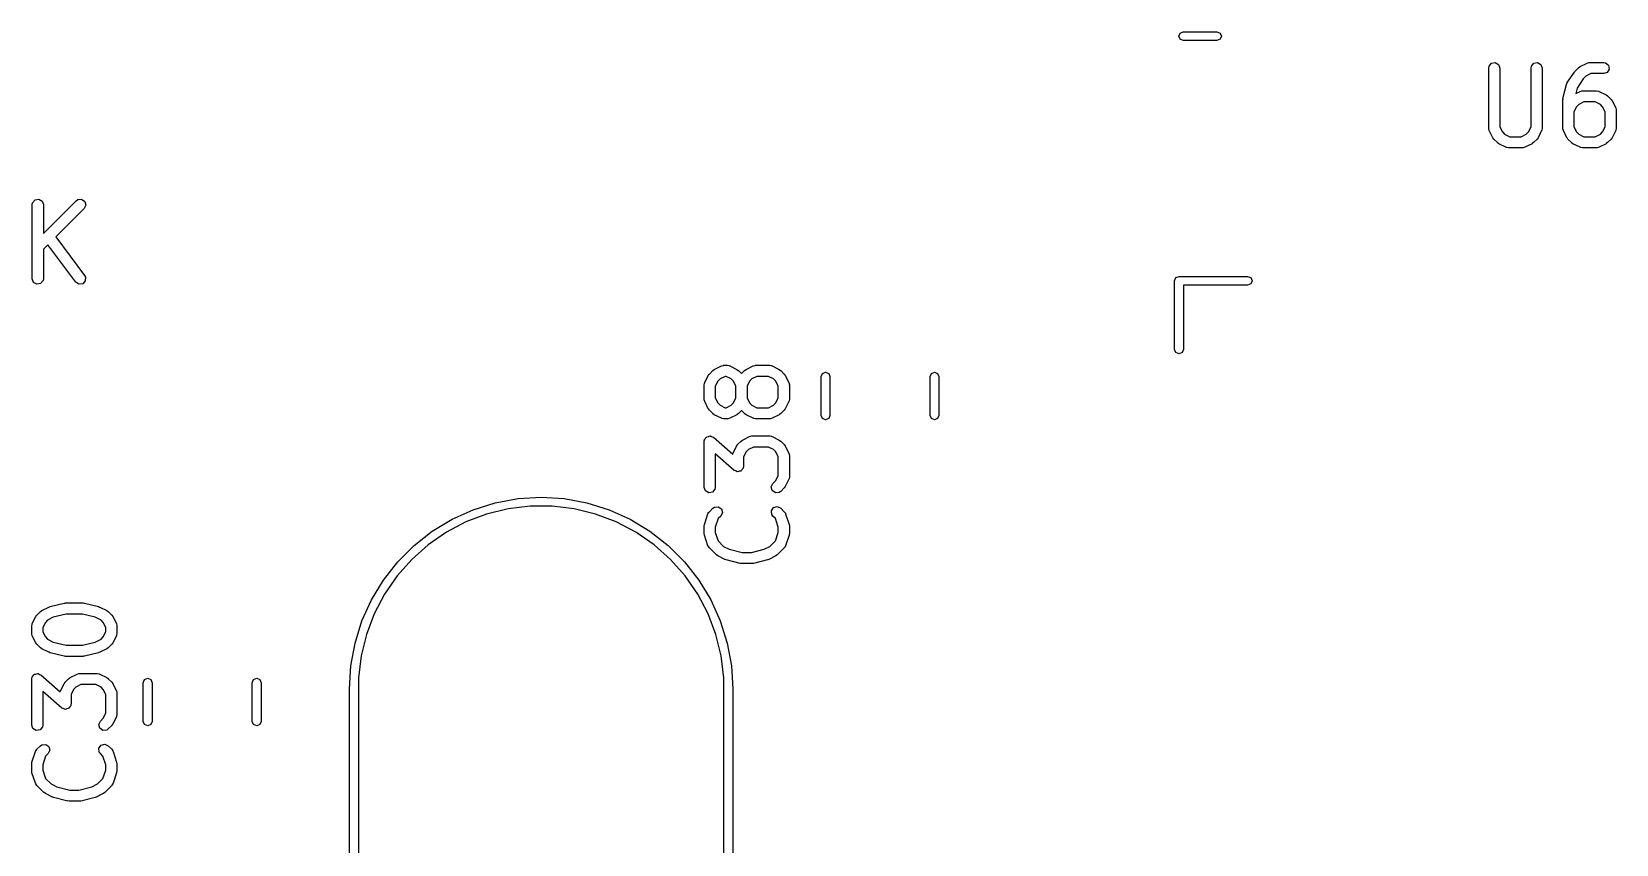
# Model space of a CAD drawing. Extents: x 44 to 148, y -85 to -25.
# Drawn here: x 74.41 to 95.78, y -72.02 to -61.06 of the extents above; entities that cross this region are included whole.
import ezdxf

# ---------------------------------------------------------------- set-up
doc = ezdxf.new("R2010")
doc.units = 0
doc.layers.add('BLACK', color=7, linetype='CONTINUOUS')

msp = doc.modelspace()

# ---------------------------------------------------------------- linework, layer by layer
at = {"layer": 'BLACK', "linetype": 'CONTINUOUS'}
for p, q in [((89.882936, -61.124151), (89.90051, -61.081725)), ((89.90051, -61.166577), (89.882936, -61.124151)), ((89.90051, -61.081725), (89.942936, -61.064151)), ((89.942936, -61.064151), (90.397064, -61.064151)), ((90.397064, -61.064151), (90.43949, -61.081725)), ((90.43949, -61.081725), (90.457064, -61.124151)), ((90.457064, -61.124151), (90.43949, -61.166577)), ((89.942936, -61.184151), (89.90051, -61.166577)), ((90.397064, -61.184151), (89.942936, -61.184151)), ((90.43949, -61.166577), (90.397064, -61.184151)), ((94.063095, -61.554819), (94.067618, -61.529167)), ((94.063095, -62.364342), (94.063095, -61.554819)), ((94.067618, -61.529167), (94.100595, -61.489867)), ((94.100595, -61.489867), (94.151119, -61.480958)), ((94.151119, -61.480958), (94.195548, -61.50661)), ((94.195548, -61.50661), (94.213095, -61.554819)), ((94.213095, -61.554819), (94.213095, -62.346637)), ((94.634523, -61.554819), (94.639046, -61.529167)), ((94.634523, -62.346637), (94.634523, -61.554819)), ((94.639046, -61.529167), (94.672023, -61.489867)), ((94.672023, -61.489867), (94.722547, -61.480958)), ((94.722547, -61.480958), (94.766976, -61.50661)), ((94.766976, -61.50661), (94.784523, -61.554819)), ((94.784523, -61.554819), (94.784523, -62.364342)), ((95.227919, -61.597024), (95.275538, -61.549405)), ((95.275538, -61.549405), (95.293904, -61.536545)), ((95.293904, -61.536545), (95.29503, -61.535356)), ((95.29503, -61.535356), (95.390268, -61.487737)), ((95.390268, -61.487737), (95.415234, -61.480311)), ((95.415234, -61.480311), (95.419595, -61.481352)), ((95.419595, -61.481352), (95.423809, -61.479819)), ((95.423809, -61.479819), (95.614285, -61.479819)), ((95.614285, -61.479819), (95.639937, -61.484342)), ((95.639937, -61.484342), (95.679237, -61.517319)), ((95.679237, -61.517319), (95.688146, -61.567843)), ((95.065334, -61.9652), (95.112953, -61.774724)), ((95.112953, -61.774724), (95.123207, -61.751732)), ((95.123207, -61.751732), (95.12331, -61.751311)), ((95.12331, -61.751311), (95.218548, -61.608454)), ((95.218548, -61.608454), (95.226442, -61.600189)), ((95.226442, -61.600189), (95.227919, -61.597024)), ((95.339236, -61.697838), (95.255324, -61.823707)), ((95.372998, -61.664077), (95.339236, -61.697838)), ((95.441514, -61.629819), (95.372998, -61.664077)), ((95.614285, -61.629819), (95.441514, -61.629819)), ((95.662494, -61.612272), (95.614285, -61.629819)), ((95.688146, -61.567843), (95.662494, -61.612272)), ((95.063095, -61.98339), (95.065694, -61.968648)), ((95.063095, -62.364342), (95.063095, -61.98339)), ((95.065694, -61.968648), (95.065334, -61.9652)), ((95.255324, -61.823707), (95.2368, -61.897804)), ((95.2368, -61.897804), (95.29503, -61.868689)), ((95.29503, -61.868689), (95.319996, -61.861263)), ((95.319996, -61.861263), (95.324357, -61.862304)), ((95.324357, -61.862304), (95.328571, -61.860771)), ((95.328571, -61.860771), (95.519047, -61.860771)), ((95.519047, -61.860771), (95.544699, -61.865294)), ((95.544699, -61.865294), (95.548134, -61.868176)), ((95.548134, -61.868176), (95.552588, -61.868689)), ((95.552588, -61.868689), (95.647826, -61.916308)), ((95.647826, -61.916308), (95.665836, -61.929666)), ((95.665836, -61.929666), (95.667318, -61.930357)), ((95.667318, -61.930357), (95.714937, -61.977976)), ((95.714937, -61.977976), (95.727796, -61.996342)), ((95.247353, -62.075436), (95.213095, -62.143952)), ((95.213095, -62.143952), (95.213095, -62.346637)), ((95.27776, -62.045029), (95.247353, -62.075436)), ((95.346276, -62.010771), (95.27776, -62.045029)), ((95.501342, -62.010771), (95.346276, -62.010771)), ((95.569858, -62.045029), (95.501342, -62.010771)), ((95.600265, -62.075436), (95.569858, -62.045029)), ((95.634523, -62.143952), (95.600265, -62.075436)), ((95.634523, -62.346637), (95.634523, -62.143952)), ((95.727796, -61.996342), (95.728986, -61.997468)), ((95.728986, -61.997468), (95.776605, -62.092706)), ((95.776605, -62.092706), (95.784031, -62.117672)), ((95.784031, -62.117672), (95.782989, -62.122033)), ((95.782989, -62.122033), (95.784523, -62.126247)), ((95.784523, -62.126247), (95.784523, -62.364342)), ((94.064628, -62.368555), (94.063095, -62.364342)), ((94.063587, -62.372916), (94.064628, -62.368555)), ((94.071013, -62.397883), (94.063587, -62.372916)), ((94.118632, -62.493121), (94.071013, -62.397883)), ((94.213095, -62.346637), (94.247353, -62.415153)), ((94.247353, -62.415153), (94.27776, -62.445561)), ((94.569857, -62.445561), (94.600264, -62.415153)), ((94.600264, -62.415153), (94.634523, -62.346637)), ((94.776605, -62.397883), (94.728986, -62.493121)), ((94.777117, -62.393429), (94.776605, -62.397883)), ((94.78, -62.389994), (94.777117, -62.393429)), ((94.784523, -62.364342), (94.78, -62.389994)), ((95.064628, -62.368555), (95.063095, -62.364342)), ((95.063587, -62.372916), (95.064628, -62.368555)), ((95.071013, -62.397883), (95.063587, -62.372916)), ((95.118632, -62.493121), (95.071013, -62.397883)), ((95.213095, -62.346637), (95.247353, -62.415153)), ((95.247353, -62.415153), (95.27776, -62.445561)), ((95.569857, -62.445561), (95.600264, -62.415153)), ((95.600264, -62.415153), (95.634523, -62.346637)), ((95.776605, -62.397883), (95.728986, -62.493121)), ((95.777117, -62.393429), (95.776605, -62.397883)), ((95.78, -62.389994), (95.777117, -62.393429)), ((95.784523, -62.364342), (95.78, -62.389994)), ((94.11982, -62.494246), (94.118632, -62.493121)), ((94.13268, -62.512612), (94.11982, -62.494246)), ((94.180299, -62.560232), (94.13268, -62.512612)), ((94.18178, -62.560922), (94.180299, -62.560232)), ((94.199792, -62.574282), (94.18178, -62.560922)), ((94.29503, -62.621901), (94.199792, -62.574282)), ((94.27776, -62.445561), (94.346276, -62.479819)), ((94.299483, -62.622413), (94.29503, -62.621901)), ((94.302919, -62.625296), (94.299483, -62.622413)), ((94.328571, -62.629819), (94.302919, -62.625296)), ((94.519047, -62.629819), (94.328571, -62.629819)), ((94.346276, -62.479819), (94.501342, -62.479819)), ((94.501342, -62.479819), (94.569857, -62.445561)), ((94.52326, -62.628285), (94.519047, -62.629819)), ((94.527621, -62.629327), (94.52326, -62.628285)), ((94.552588, -62.621901), (94.527621, -62.629327)), ((94.647826, -62.574282), (94.552588, -62.621901)), ((94.64895, -62.573094), (94.647826, -62.574282)), ((94.667319, -62.560232), (94.64895, -62.573094)), ((94.714937, -62.512613), (94.667319, -62.560232)), ((94.715627, -62.511131), (94.714937, -62.512613)), ((94.728986, -62.493121), (94.715627, -62.511131)), ((95.11982, -62.494246), (95.118632, -62.493121)), ((95.13268, -62.512612), (95.11982, -62.494246)), ((95.180299, -62.560232), (95.13268, -62.512612)), ((95.18178, -62.560922), (95.180299, -62.560232)), ((95.199792, -62.574282), (95.18178, -62.560922)), ((95.29503, -62.621901), (95.199792, -62.574282)), ((95.27776, -62.445561), (95.346276, -62.479819)), ((95.299483, -62.622413), (95.29503, -62.621901)), ((95.302919, -62.625296), (95.299483, -62.622413)), ((95.328571, -62.629819), (95.302919, -62.625296)), ((95.519047, -62.629819), (95.328571, -62.629819)), ((95.346276, -62.479819), (95.501342, -62.479819)), ((95.501342, -62.479819), (95.569857, -62.445561)), ((95.52326, -62.628285), (95.519047, -62.629819)), ((95.527621, -62.629327), (95.52326, -62.628285)), ((95.552588, -62.621901), (95.527621, -62.629327)), ((95.647826, -62.574282), (95.552588, -62.621901)), ((95.64895, -62.573094), (95.647826, -62.574282)), ((95.667319, -62.560232), (95.64895, -62.573094)), ((95.714937, -62.512613), (95.667319, -62.560232)), ((95.715627, -62.511131), (95.714937, -62.512613)), ((95.728986, -62.493121), (95.715627, -62.511131)), ((74.415295, -63.395819), (74.419818, -63.370167)), ((74.415295, -64.395819), (74.415295, -63.395819)), ((74.419818, -63.370167), (74.452795, -63.330867)), ((74.452795, -63.330867), (74.503319, -63.321958)), ((74.503319, -63.321958), (74.547748, -63.34761)), ((74.547748, -63.34761), (74.565295, -63.395819)), ((74.565295, -63.786181), (75.00869, -63.342786)), ((74.565295, -63.395819), (74.565295, -63.786181)), ((75.114756, -63.448852), (74.73218, -63.831427)), ((75.00869, -63.342786), (75.030027, -63.327846)), ((75.030027, -63.327846), (75.081134, -63.323375)), ((75.081134, -63.323375), (75.12316, -63.352801)), ((75.136437, -63.402356), (75.114756, -63.448852)), ((75.12316, -63.352801), (75.136437, -63.402356)), ((74.73218, -63.831427), (75.121723, -64.350819)), ((74.625037, -63.93857), (74.565295, -63.998313)), ((74.565295, -63.998313), (74.565295, -64.395819)), ((75.001723, -64.440819), (74.625037, -63.93857)), ((74.432842, -64.444028), (74.415295, -64.395819)), ((74.477271, -64.46968), (74.432842, -64.444028)), ((74.527795, -64.460771), (74.477271, -64.46968)), ((74.560772, -64.421471), (74.527795, -64.460771)), ((74.565295, -64.395819), (74.560772, -64.421471)), ((75.044686, -64.468858), (75.001723, -64.440819)), ((75.09562, -64.462722), (75.044686, -64.468858)), ((75.130694, -64.425281), (75.09562, -64.462722)), ((75.121723, -64.350819), (75.133496, -64.374055)), ((75.133496, -64.374055), (75.130694, -64.425281)), ((89.826, -64.423151), (89.843574, -64.380725)), ((89.826, -65.348151), (89.826, -64.423151)), ((89.843574, -64.380725), (89.886, -64.363151)), ((89.886, -64.363151), (90.811, -64.363151)), ((90.811, -64.483151), (89.946, -64.483151)), ((89.946, -64.483151), (89.946, -65.348151)), ((90.811, -64.363151), (90.853426, -64.380725)), ((90.853426, -64.465577), (90.811, -64.483151)), ((90.853426, -64.380725), (90.871, -64.423151)), ((90.871, -64.423151), (90.853426, -64.465577)), ((89.843574, -65.390577), (89.826, -65.348151)), ((89.886, -65.408151), (89.843574, -65.390577)), ((89.928426, -65.390577), (89.886, -65.408151)), ((89.946, -65.348151), (89.928426, -65.390577)), ((83.597024, -65.632681), (83.61539, -65.619821)), ((83.61539, -65.619821), (83.616516, -65.618632)), ((83.616516, -65.618632), (83.711754, -65.571013)), ((83.711754, -65.571013), (83.73672, -65.563587)), ((83.73672, -65.563587), (83.741081, -65.564628)), ((83.741081, -65.564628), (83.745295, -65.563095)), ((83.745295, -65.563095), (83.792914, -65.563095)), ((83.792914, -65.563095), (83.818566, -65.567618)), ((83.818566, -65.567618), (83.822001, -65.5705)), ((83.822001, -65.5705), (83.826455, -65.571013)), ((83.826455, -65.571013), (83.921693, -65.618632)), ((83.921693, -65.618632), (83.939703, -65.63199)), ((84.025595, -65.632681), (84.043961, -65.619821)), ((84.043961, -65.619821), (84.045087, -65.618632)), ((84.045087, -65.618632), (84.140325, -65.571013)), ((84.140325, -65.571013), (84.165291, -65.563587)), ((84.165291, -65.563587), (84.169652, -65.564628)), ((84.169652, -65.564628), (84.173866, -65.563095)), ((84.173866, -65.563095), (84.364342, -65.563095)), ((84.364342, -65.563095), (84.389994, -65.567618)), ((84.389994, -65.567618), (84.393429, -65.5705)), ((84.393429, -65.5705), (84.397883, -65.571013)), ((84.397883, -65.571013), (84.493121, -65.618632)), ((84.493121, -65.618632), (84.511129, -65.631988)), ((83.479819, -65.828571), (83.484342, -65.802919)), ((83.479819, -66.019047), (83.479819, -65.828571)), ((83.484342, -65.802919), (83.487224, -65.799483)), ((83.487224, -65.799483), (83.487737, -65.79503)), ((83.487737, -65.79503), (83.535356, -65.699792)), ((83.535356, -65.699792), (83.548714, -65.681781)), ((83.548714, -65.681781), (83.549405, -65.6803)), ((83.549405, -65.6803), (83.597024, -65.632681)), ((83.664077, -65.77776), (83.629819, -65.846276)), ((83.694484, -65.747353), (83.664077, -65.77776)), ((83.763, -65.713095), (83.694484, -65.747353)), ((83.775209, -65.713095), (83.763, -65.713095)), ((83.843725, -65.747353), (83.775209, -65.713095)), ((83.874132, -65.77776), (83.843725, -65.747353)), ((83.90839, -65.846276), (83.874132, -65.77776)), ((83.939703, -65.63199), (83.941185, -65.632681)), ((83.941185, -65.632681), (83.98339, -65.674886)), ((83.98339, -65.674886), (84.025595, -65.632681)), ((84.092648, -65.77776), (84.05839, -65.846276)), ((84.123055, -65.747353), (84.092648, -65.77776)), ((84.191571, -65.713095), (84.123055, -65.747353)), ((84.346637, -65.713095), (84.191571, -65.713095)), ((84.415153, -65.747353), (84.346637, -65.713095)), ((84.445561, -65.77776), (84.415153, -65.747353)), ((84.479819, -65.846276), (84.445561, -65.77776)), ((84.511129, -65.631988), (84.512612, -65.63268)), ((84.512612, -65.63268), (84.560232, -65.680299)), ((84.560232, -65.680299), (84.573094, -65.698667)), ((84.573094, -65.698667), (84.574282, -65.699792)), ((84.574282, -65.699792), (84.621901, -65.79503)), ((84.621901, -65.79503), (84.629327, -65.819996)), ((84.629327, -65.819996), (84.628285, -65.824357)), ((84.628285, -65.824357), (84.629819, -65.828571)), ((84.629819, -65.828571), (84.629819, -66.019047)), ((85.057, -65.715899), (85.074574, -65.673473)), ((85.057, -66.238403), (85.057, -65.715899)), ((85.074574, -65.673473), (85.117, -65.655899)), ((85.117, -65.655899), (85.159426, -65.673473)), ((85.159426, -65.673473), (85.177, -65.715899)), ((85.177, -65.715899), (85.177, -66.238403)), ((86.527, -65.715899), (86.544574, -65.673473)), ((86.527, -66.238403), (86.527, -65.715899)), ((86.544574, -65.673473), (86.587, -65.655899)), ((86.587, -65.655899), (86.629426, -65.673473)), ((86.629426, -65.673473), (86.647, -65.715899)), ((86.647, -65.715899), (86.647, -66.238403)), ((83.481352, -66.02326), (83.479819, -66.019047)), ((83.480311, -66.027621), (83.481352, -66.02326)), ((83.487737, -66.052588), (83.480311, -66.027621)), ((83.535356, -66.147826), (83.487737, -66.052588)), ((83.629819, -65.846276), (83.629819, -66.001342)), ((83.629819, -66.001342), (83.664077, -66.069858)), ((83.874132, -66.069858), (83.90839, -66.001342)), ((83.90839, -66.001342), (83.90839, -65.846276)), ((84.05839, -65.846276), (84.05839, -66.001342)), ((84.05839, -66.001342), (84.092648, -66.069858)), ((84.445561, -66.069857), (84.479819, -66.001342)), ((84.479819, -66.001342), (84.479819, -65.846276)), ((84.621901, -66.052588), (84.574282, -66.147826)), ((84.622413, -66.048134), (84.621901, -66.052588)), ((84.625296, -66.044699), (84.622413, -66.048134)), ((84.629819, -66.019047), (84.625296, -66.044699)), ((83.536545, -66.148951), (83.535356, -66.147826)), ((83.549405, -66.167318), (83.536545, -66.148951)), ((83.597024, -66.214937), (83.549405, -66.167318)), ((83.598505, -66.215628), (83.597024, -66.214937)), ((83.616516, -66.228986), (83.598505, -66.215628)), ((83.711754, -66.276605), (83.616516, -66.228986)), ((83.664077, -66.069858), (83.694484, -66.100265)), ((83.694484, -66.100265), (83.763, -66.134523)), ((83.763, -66.134523), (83.775209, -66.134523)), ((83.775209, -66.134523), (83.843725, -66.100265)), ((83.921693, -66.228986), (83.826455, -66.276605)), ((83.843725, -66.100265), (83.874132, -66.069858)), ((83.922818, -66.227796), (83.921693, -66.228986)), ((83.941185, -66.214937), (83.922818, -66.227796)), ((83.98339, -66.172732), (83.941185, -66.214937)), ((84.025595, -66.214937), (83.98339, -66.172732)), ((84.027076, -66.215628), (84.025595, -66.214937)), ((84.045087, -66.228986), (84.027076, -66.215628)), ((84.140325, -66.276605), (84.045087, -66.228986)), ((84.092648, -66.069858), (84.123055, -66.100265)), ((84.123055, -66.100265), (84.191571, -66.134523)), ((84.191571, -66.134523), (84.346637, -66.134523)), ((84.346637, -66.134523), (84.415153, -66.100264)), ((84.493121, -66.228986), (84.397883, -66.276605)), ((84.415153, -66.100264), (84.445561, -66.069857)), ((84.494246, -66.227797), (84.493121, -66.228986)), ((84.512612, -66.214938), (84.494246, -66.227797)), ((84.560232, -66.167319), (84.512612, -66.214938)), ((84.560922, -66.165837), (84.560232, -66.167319)), ((84.574282, -66.147826), (84.560922, -66.165837)), ((85.074574, -66.280829), (85.057, -66.238403)), ((85.177, -66.238403), (85.159426, -66.280829)), ((86.544574, -66.280829), (86.527, -66.238403)), ((86.647, -66.238403), (86.629426, -66.280829)), ((83.716207, -66.277117), (83.711754, -66.276605)), ((83.719643, -66.28), (83.716207, -66.277117)), ((83.745295, -66.284523), (83.719643, -66.28)), ((83.792914, -66.284523), (83.745295, -66.284523)), ((83.797127, -66.282989), (83.792914, -66.284523)), ((83.801488, -66.284031), (83.797127, -66.282989)), ((83.826455, -66.276605), (83.801488, -66.284031)), ((84.144778, -66.277117), (84.140325, -66.276605)), ((84.148214, -66.28), (84.144778, -66.277117)), ((84.173866, -66.284523), (84.148214, -66.28)), ((84.364342, -66.284523), (84.173866, -66.284523)), ((84.368555, -66.282989), (84.364342, -66.284523)), ((84.372916, -66.284031), (84.368555, -66.282989)), ((84.397883, -66.276605), (84.372916, -66.284031)), ((85.117, -66.298403), (85.074574, -66.280829)), ((85.159426, -66.280829), (85.117, -66.298403)), ((86.587, -66.298403), (86.544574, -66.280829)), ((86.629426, -66.280829), (86.587, -66.298403)), ((83.479819, -66.590476), (83.481777, -66.579367)), ((83.479819, -67.209523), (83.479819, -66.590476)), ((83.481244, -66.575926), (83.482853, -66.573267)), ((83.481777, -66.579367), (83.481244, -66.575926)), ((83.482853, -66.573267), (83.484342, -66.564824)), ((83.484342, -66.564824), (83.497338, -66.549335)), ((83.497338, -66.549335), (83.507809, -66.532037)), ((83.507809, -66.532037), (83.513473, -66.530107)), ((83.513473, -66.530107), (83.517319, -66.525524)), ((83.517319, -66.525524), (83.537231, -66.522012)), ((83.537231, -66.522012), (83.556371, -66.515492)), ((83.556371, -66.515492), (83.561949, -66.517654)), ((83.561949, -66.517654), (83.567843, -66.516615)), ((83.567843, -66.516615), (83.585355, -66.526726)), ((83.585355, -66.526726), (83.604207, -66.534033)), ((83.604207, -66.534033), (83.864196, -66.761523)), ((83.868689, -66.747411), (83.916308, -66.652173)), ((83.916308, -66.652173), (83.929666, -66.634162)), ((83.929666, -66.634162), (83.930357, -66.632681)), ((83.930357, -66.632681), (83.977976, -66.585062)), ((83.977976, -66.585062), (83.996342, -66.572202)), ((83.996342, -66.572202), (83.997468, -66.571013)), ((83.997468, -66.571013), (84.092706, -66.523394)), ((84.143952, -66.665476), (84.075436, -66.699734)), ((84.092706, -66.523394), (84.117672, -66.515968)), ((84.117672, -66.515968), (84.122033, -66.517009)), ((84.122033, -66.517009), (84.126247, -66.515476)), ((84.126247, -66.515476), (84.364342, -66.515476)), ((84.346637, -66.665476), (84.143952, -66.665476)), ((84.415153, -66.699734), (84.346637, -66.665476)), ((84.364342, -66.515476), (84.389994, -66.519999)), ((84.389994, -66.519999), (84.393429, -66.522881)), ((84.393429, -66.522881), (84.397883, -66.523394)), ((84.397883, -66.523394), (84.493121, -66.571013)), ((84.493121, -66.571013), (84.511129, -66.584369)), ((84.511129, -66.584369), (84.512612, -66.585061)), ((84.512612, -66.585061), (84.560232, -66.63268)), ((84.560232, -66.63268), (84.573094, -66.651048)), ((84.573094, -66.651048), (84.574282, -66.652173)), ((84.574282, -66.652173), (84.621901, -66.747411)), ((83.886383, -66.980252), (83.629819, -66.755758)), ((83.629819, -66.755758), (83.629819, -67.209523)), ((83.864196, -66.761523), (83.865294, -66.7553)), ((83.865294, -66.7553), (83.868176, -66.751864)), ((83.868176, -66.751864), (83.868689, -66.747411)), ((84.045029, -66.730141), (84.010771, -66.798657)), ((84.010771, -66.798657), (84.010771, -66.923809)), ((84.075436, -66.699734), (84.045029, -66.730141)), ((84.445561, -66.730141), (84.415153, -66.699734)), ((84.479819, -66.798657), (84.445561, -66.730141)), ((84.479819, -67.048961), (84.479819, -66.798657)), ((84.621901, -66.747411), (84.629327, -66.772377)), ((84.629327, -66.772377), (84.628285, -66.776738)), ((84.628285, -66.776738), (84.629819, -66.780952)), ((84.629819, -66.780952), (84.629819, -67.066666)), ((83.905234, -66.987558), (83.886383, -66.980252)), ((83.922747, -66.99767), (83.905234, -66.987558)), ((83.92864, -66.99663), (83.922747, -66.99767)), ((83.934219, -66.998793), (83.92864, -66.99663)), ((83.953358, -66.992272), (83.934219, -66.998793)), ((83.973271, -66.988761), (83.953358, -66.992272)), ((83.977116, -66.984177), (83.973271, -66.988761)), ((83.982781, -66.982248), (83.977116, -66.984177)), ((83.993251, -66.964949), (83.982781, -66.982248)), ((84.006248, -66.949461), (83.993251, -66.964949)), ((84.007736, -66.941017), (84.006248, -66.949461)), ((84.009346, -66.938359), (84.007736, -66.941017)), ((84.010771, -66.923809), (84.008812, -66.934917)), ((84.008812, -66.934917), (84.009346, -66.938359)), ((84.406548, -67.156489), (84.445561, -67.117476)), ((84.445561, -67.117476), (84.479819, -67.048961)), ((84.621901, -67.100207), (84.574282, -67.195445)), ((84.622413, -67.095753), (84.621901, -67.100207)), ((84.625296, -67.092318), (84.622413, -67.095753)), ((84.629819, -67.066666), (84.625296, -67.092318)), ((83.497366, -67.257732), (83.479819, -67.209523)), ((83.541795, -67.283384), (83.497366, -67.257732)), ((83.592319, -67.274475), (83.541795, -67.283384)), ((83.625296, -67.235175), (83.592319, -67.274475)), ((83.629819, -67.209523), (83.625296, -67.235175)), ((84.384866, -67.202986), (84.406548, -67.156489)), ((84.398143, -67.252541), (84.384866, -67.202986)), ((84.440168, -67.281967), (84.398143, -67.252541)), ((84.491275, -67.277497), (84.440168, -67.281967)), ((84.512612, -67.262557), (84.491275, -67.277497)), ((84.560232, -67.214938), (84.512612, -67.262557)), ((84.560922, -67.213456), (84.560232, -67.214938)), ((84.574282, -67.195445), (84.560922, -67.213456)), ((80.078691, -67.638096), (80.363346, -67.509983)), ((80.363346, -67.509983), (80.661369, -67.417115)), ((80.834859, -67.497946), (80.545315, -67.569312)), ((80.661369, -67.417115), (80.968413, -67.360848)), ((81.130895, -67.462), (80.834859, -67.497946)), ((80.968413, -67.360848), (81.28, -67.342)), ((81.429105, -67.462), (81.130895, -67.462)), ((81.28, -67.342), (81.591587, -67.360848)), ((81.725141, -67.497946), (81.429105, -67.462)), ((81.591587, -67.360848), (81.898631, -67.417115)), ((82.014685, -67.569312), (81.725141, -67.497946)), ((81.898631, -67.417115), (82.196654, -67.509983)), ((82.196654, -67.509983), (82.481309, -67.638096)), ((83.531287, -67.566759), (83.543689, -67.543854)), ((83.543689, -67.543854), (83.54751, -67.541506)), ((83.54751, -67.541506), (83.549405, -67.537443)), ((83.549405, -67.537443), (83.597024, -67.489824)), ((83.597024, -67.489824), (83.618361, -67.474884)), ((83.618361, -67.474884), (83.669468, -67.470413)), ((83.669468, -67.470413), (83.711494, -67.499839)), ((83.724771, -67.549394), (83.70309, -67.59589)), ((83.711494, -67.499839), (83.724771, -67.549394)), ((84.387135, -67.523446), (84.416561, -67.48142)), ((84.391607, -67.574554), (84.387135, -67.523446)), ((84.416561, -67.48142), (84.466116, -67.468143)), ((84.466116, -67.468143), (84.512612, -67.489823)), ((84.512612, -67.489823), (84.560232, -67.537442)), ((84.560232, -67.537442), (84.575173, -67.558779)), ((79.811553, -67.799587), (80.078691, -67.638096)), ((80.266484, -67.675059), (80.002432, -67.813644)), ((80.545315, -67.569312), (80.266484, -67.675059)), ((82.293516, -67.675059), (82.014685, -67.569312)), ((82.557568, -67.813644), (82.293516, -67.675059)), ((82.481309, -67.638096), (82.748447, -67.799587)), ((83.479819, -67.733333), (83.483712, -67.71125)), ((83.479819, -67.828571), (83.479819, -67.733333)), ((83.483668, -67.709616), (83.531287, -67.566759)), ((83.483712, -67.71125), (83.483668, -67.709616)), ((83.66799, -67.630989), (83.629819, -67.745503)), ((83.629819, -67.745503), (83.629819, -67.8164)), ((83.70309, -67.59589), (83.66799, -67.630989)), ((84.406548, -67.595891), (84.391607, -67.574554)), ((84.441648, -67.63099), (84.406548, -67.595891)), ((84.479819, -67.745503), (84.441648, -67.63099)), ((84.479819, -67.816401), (84.479819, -67.745503)), ((84.575173, -67.558779), (84.575563, -67.563247)), ((84.575563, -67.563247), (84.578351, -67.566759)), ((84.578351, -67.566759), (84.62597, -67.709615)), ((84.62597, -67.709615), (84.629259, -67.731795)), ((84.629259, -67.731795), (84.629819, -67.733333)), ((84.629819, -67.733333), (84.629819, -67.828571)), ((79.565828, -67.9921), (79.811553, -67.799587)), ((80.002432, -67.813644), (79.75701, -67.983046)), ((82.80299, -67.983046), (82.557568, -67.813644)), ((82.748447, -67.799587), (82.994172, -67.9921)), ((83.480379, -67.830109), (83.479819, -67.828571)), ((83.483668, -67.852288), (83.480379, -67.830109)), ((83.531287, -67.995145), (83.483668, -67.852288)), ((83.629819, -67.8164), (83.66799, -67.930914)), ((83.66799, -67.930914), (83.742103, -68.005027)), ((84.367534, -68.005026), (84.441648, -67.930913)), ((84.441648, -67.930913), (84.479819, -67.816401)), ((84.62597, -67.852289), (84.578351, -67.995145)), ((84.629819, -67.828571), (84.625925, -67.850653)), ((84.625925, -67.850653), (84.62597, -67.852289)), ((79.533796, -68.180796), (79.336046, -68.40401)), ((79.3451, -68.212828), (79.565828, -67.9921)), ((79.75701, -67.983046), (79.533796, -68.180796)), ((83.026204, -68.180796), (82.80299, -67.983046)), ((82.994172, -67.9921), (83.2149, -68.212828)), ((83.223954, -68.40401), (83.026204, -68.180796)), ((83.534074, -67.998657), (83.531287, -67.995145)), ((83.534465, -68.003124), (83.534074, -67.998657)), ((83.549405, -68.024461), (83.534465, -68.003124)), ((83.644643, -68.119699), (83.549405, -68.024461)), ((83.646124, -68.120389), (83.644643, -68.119699)), ((83.664135, -68.133748), (83.646124, -68.120389)), ((83.759373, -68.181367), (83.664135, -68.133748)), ((83.742103, -68.005027), (83.81909, -68.04352)), ((83.762901, -68.181773), (83.759373, -68.181367)), ((83.774724, -68.187046), (83.762901, -68.181773)), ((83.9652, -68.234665), (83.774724, -68.187046)), ((83.81909, -68.04352), (83.992624, -68.086904)), ((83.992624, -68.086904), (84.117013, -68.086904)), ((84.117013, -68.086904), (84.290547, -68.04352)), ((84.334913, -68.187046), (84.144437, -68.234665)), ((84.290547, -68.04352), (84.367534, -68.005026)), ((84.337857, -68.185057), (84.334913, -68.187046)), ((84.350264, -68.181367), (84.337857, -68.185057)), ((84.445502, -68.133748), (84.350264, -68.181367)), ((84.446625, -68.132561), (84.445502, -68.133748)), ((84.464994, -68.119699), (84.446625, -68.132561)), ((84.560233, -68.024461), (84.464994, -68.119699)), ((84.562128, -68.020396), (84.560233, -68.024461)), ((84.565948, -68.01805), (84.562128, -68.020396)), ((84.578351, -67.995145), (84.565948, -68.01805)), ((79.152587, -68.458553), (79.3451, -68.212828)), ((79.336046, -68.40401), (79.166644, -68.649432)), ((83.2149, -68.212828), (83.407413, -68.458553)), ((83.393356, -68.649432), (83.223954, -68.40401)), ((83.968648, -68.234304), (83.9652, -68.234665)), ((83.98339, -68.236904), (83.968648, -68.234304)), ((84.126247, -68.236904), (83.98339, -68.236904)), ((84.129504, -68.235718), (84.126247, -68.236904)), ((84.144437, -68.234665), (84.129504, -68.235718)), ((78.991096, -68.725691), (79.152587, -68.458553)), ((83.407413, -68.458553), (83.568904, -68.725691)), ((74.544516, -68.870251), (74.639754, -68.822632)), ((74.639754, -68.822632), (74.65216, -68.818941)), ((74.65216, -68.818941), (74.655105, -68.816953)), ((74.655105, -68.816953), (74.845581, -68.769334)), ((74.845581, -68.769334), (74.860513, -68.76828)), ((74.860513, -68.76828), (74.863771, -68.767095)), ((74.863771, -68.767095), (75.101866, -68.767095)), ((75.101866, -68.767095), (75.116607, -68.769694)), ((75.116607, -68.769694), (75.120056, -68.769334)), ((75.120056, -68.769334), (75.310532, -68.816953)), ((75.310532, -68.816953), (75.322354, -68.822225)), ((75.322354, -68.822225), (75.325883, -68.822632)), ((75.325883, -68.822632), (75.421121, -68.870251)), ((78.862983, -69.010346), (78.991096, -68.725691)), ((79.166644, -68.649432), (79.028059, -68.913484)), ((83.531941, -68.913484), (83.393356, -68.649432)), ((83.568904, -68.725691), (83.697017, -69.010346)), ((74.415224, -69.051102), (74.415737, -69.046649)), ((74.415737, -69.046649), (74.463356, -68.951411)), ((74.463356, -68.951411), (74.476714, -68.9334)), ((74.476714, -68.9334), (74.477405, -68.931919)), ((74.477405, -68.931919), (74.525024, -68.8843)), ((74.525024, -68.8843), (74.54339, -68.87144)), ((74.54339, -68.87144), (74.544516, -68.870251)), ((74.592077, -69.029379), (74.557819, -69.097895)), ((74.622484, -68.998972), (74.592077, -69.029379)), ((74.699471, -68.960478), (74.622484, -68.998972)), ((74.873005, -68.917095), (74.699471, -68.960478)), ((75.092632, -68.917095), (74.873005, -68.917095)), ((75.266166, -68.960478), (75.092632, -68.917095)), ((75.343153, -68.998972), (75.266166, -68.960478)), ((75.373561, -69.029379), (75.343153, -68.998972)), ((75.407819, -69.097895), (75.373561, -69.029379)), ((75.421121, -68.870251), (75.439129, -68.883607)), ((75.439129, -68.883607), (75.440612, -68.884299)), ((75.440612, -68.884299), (75.488232, -68.931918)), ((75.488232, -68.931918), (75.501094, -68.950286)), ((75.501094, -68.950286), (75.502282, -68.951411)), ((75.502282, -68.951411), (75.549901, -69.046649)), ((75.549901, -69.046649), (75.557327, -69.071615)), ((78.770115, -69.308369), (78.862983, -69.010346)), ((79.028059, -68.913484), (78.922312, -69.192315)), ((83.637688, -69.192315), (83.531941, -68.913484)), ((83.697017, -69.010346), (83.789885, -69.308369)), ((74.407819, -69.08019), (74.412342, -69.054538)), ((74.407819, -69.175428), (74.407819, -69.08019)), ((74.409352, -69.179641), (74.407819, -69.175428)), ((74.408311, -69.184002), (74.409352, -69.179641)), ((74.415737, -69.208969), (74.408311, -69.184002)), ((74.412342, -69.054538), (74.415224, -69.051102)), ((74.463356, -69.304207), (74.415737, -69.208969)), ((74.557819, -69.097895), (74.557819, -69.157723)), ((74.557819, -69.157723), (74.592077, -69.226239)), ((74.592077, -69.226239), (74.622484, -69.256646)), ((74.622484, -69.256646), (74.699471, -69.295139)), ((75.266166, -69.295139), (75.343153, -69.256645)), ((75.343153, -69.256645), (75.373561, -69.226238)), ((75.373561, -69.226238), (75.407819, -69.157723)), ((75.407819, -69.157723), (75.407819, -69.097895)), ((75.549901, -69.208969), (75.502282, -69.304207)), ((75.550413, -69.204515), (75.549901, -69.208969)), ((75.553296, -69.20108), (75.550413, -69.204515)), ((75.557819, -69.175428), (75.553296, -69.20108)), ((75.557327, -69.071615), (75.556285, -69.075976)), ((75.556285, -69.075976), (75.557819, -69.08019)), ((75.557819, -69.08019), (75.557819, -69.175428)), ((78.922312, -69.192315), (78.850946, -69.481859)), ((83.709054, -69.481859), (83.637688, -69.192315)), ((74.464545, -69.305332), (74.463356, -69.304207)), ((74.477405, -69.323699), (74.464545, -69.305332)), ((74.525024, -69.371318), (74.477405, -69.323699)), ((74.526505, -69.372009), (74.525024, -69.371318)), ((74.544516, -69.385367), (74.526505, -69.372009)), ((74.639754, -69.432986), (74.544516, -69.385367)), ((74.643282, -69.433392), (74.639754, -69.432986)), ((74.655105, -69.438665), (74.643282, -69.433392)), ((74.845581, -69.486284), (74.655105, -69.438665)), ((74.699471, -69.295139), (74.873005, -69.338523)), ((74.873005, -69.338523), (75.092632, -69.338523)), ((75.092632, -69.338523), (75.266166, -69.295139)), ((75.310532, -69.438665), (75.120056, -69.486284)), ((75.313476, -69.436676), (75.310532, -69.438665)), ((75.325883, -69.432986), (75.313476, -69.436676)), ((75.421121, -69.385367), (75.325883, -69.432986)), ((75.422246, -69.384178), (75.421121, -69.385367)), ((75.440612, -69.371319), (75.422246, -69.384178)), ((75.488232, -69.3237), (75.440612, -69.371319)), ((75.488922, -69.322218), (75.488232, -69.3237)), ((75.502282, -69.304207), (75.488922, -69.322218)), ((78.713848, -69.615413), (78.770115, -69.308369)), ((83.789885, -69.308369), (83.846152, -69.615413)), ((74.849029, -69.485923), (74.845581, -69.486284)), ((74.863771, -69.488523), (74.849029, -69.485923)), ((75.101866, -69.488523), (74.863771, -69.488523)), ((75.105123, -69.487337), (75.101866, -69.488523)), ((75.120056, -69.486284), (75.105123, -69.487337)), ((78.695, -69.927), (78.713848, -69.615413)), ((78.850946, -69.481859), (78.815, -69.777895)), ((83.745, -69.777895), (83.709054, -69.481859)), ((83.846152, -69.615413), (83.865, -69.927)), ((74.407819, -69.794476), (74.409777, -69.783367)), ((74.407819, -70.413523), (74.407819, -69.794476)), ((74.409244, -69.779926), (74.410853, -69.777267)), ((74.409777, -69.783367), (74.409244, -69.779926)), ((74.410853, -69.777267), (74.412342, -69.768824)), ((74.412342, -69.768824), (74.425338, -69.753335)), ((74.425338, -69.753335), (74.435809, -69.736037)), ((74.435809, -69.736037), (74.441473, -69.734107)), ((74.441473, -69.734107), (74.445319, -69.729524)), ((74.445319, -69.729524), (74.465231, -69.726012)), ((74.465231, -69.726012), (74.484371, -69.719492)), ((74.484371, -69.719492), (74.489949, -69.721654)), ((74.489949, -69.721654), (74.495843, -69.720615)), ((74.495843, -69.720615), (74.513355, -69.730726)), ((74.513355, -69.730726), (74.532207, -69.738033)), ((74.532207, -69.738033), (74.792196, -69.965523)), ((74.796689, -69.951411), (74.844308, -69.856173)), ((74.844308, -69.856173), (74.857666, -69.838162)), ((74.857666, -69.838162), (74.858357, -69.836681)), ((74.858357, -69.836681), (74.905976, -69.789062)), ((74.905976, -69.789062), (74.924342, -69.776202)), ((74.924342, -69.776202), (74.925468, -69.775013)), ((74.925468, -69.775013), (75.020706, -69.727394)), ((75.071952, -69.869476), (75.003436, -69.903734)), ((75.020706, -69.727394), (75.045672, -69.719968)), ((75.045672, -69.719968), (75.050033, -69.721009)), ((75.050033, -69.721009), (75.054247, -69.719476)), ((75.054247, -69.719476), (75.292342, -69.719476)), ((75.274637, -69.869476), (75.071952, -69.869476)), ((75.343153, -69.903734), (75.274637, -69.869476)), ((75.292342, -69.719476), (75.317994, -69.723999)), ((75.317994, -69.723999), (75.321429, -69.726881)), ((75.321429, -69.726881), (75.325883, -69.727394)), ((75.325883, -69.727394), (75.421121, -69.775013)), ((75.421121, -69.775013), (75.439129, -69.788369)), ((75.439129, -69.788369), (75.440612, -69.789061)), ((75.440612, -69.789061), (75.488232, -69.83668)), ((75.488232, -69.83668), (75.501094, -69.855048)), ((75.501094, -69.855048), (75.502282, -69.856173)), ((75.502282, -69.856173), (75.549901, -69.951411)), ((75.913, -69.842748), (75.930574, -69.800322)), ((75.913, -70.365252), (75.913, -69.842748)), ((75.930574, -69.800322), (75.973, -69.782748)), ((75.973, -69.782748), (76.015426, -69.800322)), ((76.015426, -69.800322), (76.033, -69.842748)), ((76.033, -69.842748), (76.033, -70.365252)), ((77.383, -69.842748), (77.400574, -69.800322)), ((77.383, -70.365252), (77.383, -69.842748)), ((77.400574, -69.800322), (77.443, -69.782748)), ((77.443, -69.782748), (77.485426, -69.800322)), ((77.485426, -69.800322), (77.503, -69.842748)), ((77.503, -69.842748), (77.503, -70.365252)), ((78.815, -69.777895), (78.815, -69.927)), ((83.745, -69.927), (83.745, -69.777895)), ((74.814383, -70.184252), (74.557819, -69.959758)), ((74.557819, -69.959758), (74.557819, -70.413523)), ((74.792196, -69.965523), (74.793294, -69.9593)), ((74.793294, -69.9593), (74.796176, -69.955864)), ((74.796176, -69.955864), (74.796689, -69.951411)), ((74.973029, -69.934141), (74.938771, -70.002657)), ((74.938771, -70.002657), (74.938771, -70.127809)), ((75.003436, -69.903734), (74.973029, -69.934141)), ((75.373561, -69.934141), (75.343153, -69.903734)), ((75.407819, -70.002657), (75.373561, -69.934141)), ((75.407819, -70.252961), (75.407819, -70.002657)), ((75.549901, -69.951411), (75.557327, -69.976377)), ((75.557327, -69.976377), (75.556285, -69.980738)), ((75.556285, -69.980738), (75.557819, -69.984952)), ((75.557819, -69.984952), (75.557819, -70.270666)), ((78.695, -76.177), (78.695, -69.927)), ((78.815, -69.927), (78.815, -76.177)), ((83.745, -76.177), (83.745, -69.927)), ((83.865, -69.927), (83.865, -76.177)), ((74.833234, -70.191558), (74.814383, -70.184252)), ((74.850747, -70.20167), (74.833234, -70.191558)), ((74.85664, -70.20063), (74.850747, -70.20167)), ((74.862219, -70.202793), (74.85664, -70.20063)), ((74.881358, -70.196272), (74.862219, -70.202793)), ((74.901271, -70.192761), (74.881358, -70.196272)), ((74.905116, -70.188177), (74.901271, -70.192761)), ((74.910781, -70.186248), (74.905116, -70.188177)), ((74.921251, -70.168949), (74.910781, -70.186248)), ((74.934248, -70.153461), (74.921251, -70.168949)), ((74.935736, -70.145017), (74.934248, -70.153461)), ((74.937346, -70.142359), (74.935736, -70.145017)), ((74.938771, -70.127809), (74.936812, -70.138917)), ((74.936812, -70.138917), (74.937346, -70.142359)), ((75.334548, -70.360489), (75.373561, -70.321476)), ((75.373561, -70.321476), (75.407819, -70.252961)), ((75.549901, -70.304207), (75.502282, -70.399445)), ((75.550413, -70.299753), (75.549901, -70.304207)), ((75.553296, -70.296318), (75.550413, -70.299753)), ((75.557819, -70.270666), (75.553296, -70.296318)), ((74.425366, -70.461732), (74.407819, -70.413523)), ((74.469795, -70.487384), (74.425366, -70.461732)), ((74.520319, -70.478475), (74.469795, -70.487384)), ((74.553296, -70.439175), (74.520319, -70.478475)), ((74.557819, -70.413523), (74.553296, -70.439175)), ((75.312866, -70.406986), (75.334548, -70.360489)), ((75.326143, -70.456541), (75.312866, -70.406986)), ((75.368168, -70.485967), (75.326143, -70.456541)), ((75.419275, -70.481497), (75.368168, -70.485967)), ((75.440612, -70.466557), (75.419275, -70.481497)), ((75.488232, -70.418938), (75.440612, -70.466557)), ((75.488922, -70.417456), (75.488232, -70.418938)), ((75.502282, -70.399445), (75.488922, -70.417456)), ((75.930574, -70.407678), (75.913, -70.365252)), ((75.973, -70.425252), (75.930574, -70.407678)), ((76.015426, -70.407678), (75.973, -70.425252)), ((76.033, -70.365252), (76.015426, -70.407678)), ((77.400574, -70.407678), (77.383, -70.365252)), ((77.443, -70.425252), (77.400574, -70.407678)), ((77.485426, -70.407678), (77.443, -70.425252)), ((77.503, -70.365252), (77.485426, -70.407678)), ((74.459287, -70.770759), (74.471689, -70.747854)), ((74.471689, -70.747854), (74.47551, -70.745506)), ((74.47551, -70.745506), (74.477405, -70.741443)), ((74.477405, -70.741443), (74.525024, -70.693824)), ((74.525024, -70.693824), (74.546361, -70.678884)), ((74.546361, -70.678884), (74.597468, -70.674413)), ((74.597468, -70.674413), (74.639494, -70.703839)), ((74.652771, -70.753394), (74.63109, -70.79989)), ((74.639494, -70.703839), (74.652771, -70.753394)), ((75.315135, -70.727446), (75.344561, -70.68542)), ((75.319607, -70.778554), (75.315135, -70.727446)), ((75.344561, -70.68542), (75.394116, -70.672143)), ((75.394116, -70.672143), (75.440612, -70.693823)), ((75.440612, -70.693823), (75.488232, -70.741442)), ((75.488232, -70.741442), (75.503173, -70.762779)), ((74.407819, -70.937333), (74.411712, -70.91525)), ((74.407819, -71.032571), (74.407819, -70.937333)), ((74.411668, -70.913616), (74.459287, -70.770759)), ((74.411712, -70.91525), (74.411668, -70.913616)), ((74.59599, -70.834989), (74.557819, -70.949503)), ((74.557819, -70.949503), (74.557819, -71.0204)), ((74.63109, -70.79989), (74.59599, -70.834989)), ((75.334548, -70.799891), (75.319607, -70.778554)), ((75.369648, -70.83499), (75.334548, -70.799891)), ((75.407819, -70.949503), (75.369648, -70.83499)), ((75.407819, -71.020401), (75.407819, -70.949503)), ((75.503173, -70.762779), (75.503563, -70.767247)), ((75.503563, -70.767247), (75.506351, -70.770759)), ((75.506351, -70.770759), (75.55397, -70.913615)), ((75.55397, -70.913615), (75.557259, -70.935795)), ((75.557259, -70.935795), (75.557819, -70.937333)), ((75.557819, -70.937333), (75.557819, -71.032571)), ((74.408379, -71.034109), (74.407819, -71.032571)), ((74.411668, -71.056288), (74.408379, -71.034109)), ((74.459287, -71.199145), (74.411668, -71.056288)), ((74.557819, -71.0204), (74.59599, -71.134914)), ((74.59599, -71.134914), (74.670103, -71.209027)), ((75.295534, -71.209026), (75.369648, -71.134913)), ((75.369648, -71.134913), (75.407819, -71.020401)), ((75.55397, -71.056289), (75.506351, -71.199145)), ((75.557819, -71.032571), (75.553925, -71.054653)), ((75.553925, -71.054653), (75.55397, -71.056289)), ((74.462074, -71.202657), (74.459287, -71.199145)), ((74.462465, -71.207124), (74.462074, -71.202657)), ((74.477405, -71.228461), (74.462465, -71.207124)), ((74.572643, -71.323699), (74.477405, -71.228461)), ((74.574124, -71.324389), (74.572643, -71.323699)), ((74.592135, -71.337748), (74.574124, -71.324389)), ((74.687373, -71.385367), (74.592135, -71.337748)), ((74.670103, -71.209027), (74.74709, -71.24752)), ((74.690901, -71.385773), (74.687373, -71.385367)), ((74.702724, -71.391046), (74.690901, -71.385773)), ((74.8932, -71.438665), (74.702724, -71.391046)), ((74.74709, -71.24752), (74.920624, -71.290904)), ((74.920624, -71.290904), (75.045013, -71.290904)), ((75.045013, -71.290904), (75.218547, -71.24752)), ((75.262913, -71.391046), (75.072437, -71.438665)), ((75.218547, -71.24752), (75.295534, -71.209026)), ((75.265857, -71.389057), (75.262913, -71.391046)), ((75.278264, -71.385367), (75.265857, -71.389057)), ((75.373502, -71.337748), (75.278264, -71.385367)), ((75.374625, -71.336561), (75.373502, -71.337748)), ((75.392994, -71.323699), (75.374625, -71.336561)), ((75.488233, -71.228461), (75.392994, -71.323699)), ((75.490128, -71.224396), (75.488233, -71.228461)), ((75.493948, -71.22205), (75.490128, -71.224396)), ((75.506351, -71.199145), (75.493948, -71.22205)), ((74.896648, -71.438304), (74.8932, -71.438665)), ((74.91139, -71.440904), (74.896648, -71.438304)), ((75.054247, -71.440904), (74.91139, -71.440904)), ((75.057504, -71.439718), (75.054247, -71.440904)), ((75.072437, -71.438665), (75.057504, -71.439718))]:
    msp.add_line(p, q, dxfattribs=at)

doc.saveas('drawing.dxf')
